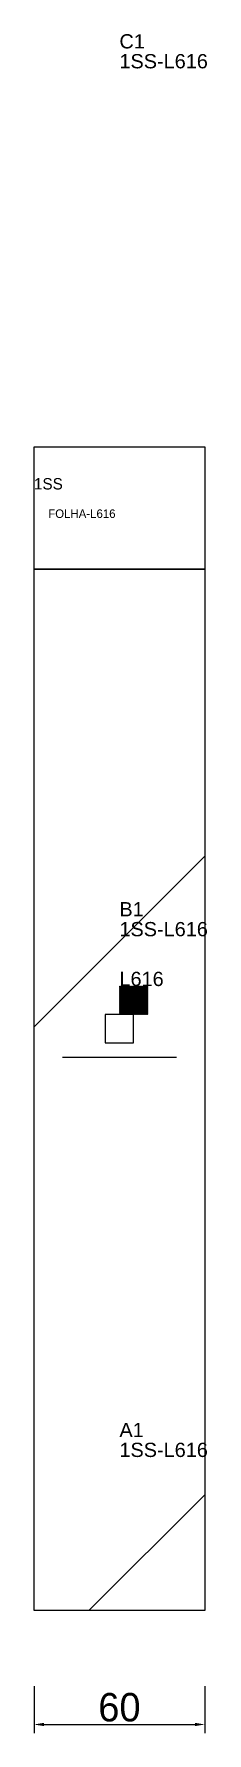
# Model space of a CAD drawing. Header units: metres. Extents: x 222 to 283, y -250 to 347.
import ezdxf

# ---------------------------------------------------------------- set-up
doc = ezdxf.new("R2010")
doc.units = ezdxf.units.M
for name, color, linetype in [('3', 3, 'CONTINUOUS'), ('AUX00', 7, 'CONTINUOUS'), ('COTA', 241, 'CONTINUOUS'), ('FOLHA', 255, 'CONTINUOUS'), ('Hachura', 251, 'CONTINUOUS'), ('NOMENCLATURA', 7, 'CONTINUOUS'), ('Nível', 160, 'CONTINUOUS'), ('Painéis', 200, 'CONTINUOUS'), ('Pilares', 5, 'CONTINUOUS'), ('REAPROVEITAMENTO', 251, 'CONTINUOUS'), ('SARR_2.2x7', 40, 'CONTINUOUS')]:
    doc.layers.add(name, color=color, linetype=linetype)
doc.styles.add('ARIAL', font='Arial.ttf')
doc.styles.add('STR_STANDARD', font='arial.ttf')
doc.dimstyles.new('EZ DXF', dxfattribs={"dimtxt": 10, "dimasz": 3.5, "dimexe": 3, "dimexo": 1.5, "dimgap": 1, "dimtad": 1, "dimdec": 1, "dimdsep": 46, "dimcen": 2.5, "dimazin": 3, "dimtfac": 1, "dimtmove": 0, "dimatfit": 3})

msp = doc.modelspace()

# ---------------------------------------------------------------- hatches: boundary and pattern name
at = {"layer": 'Hachura'}
h = msp.add_hatch(dxfattribs=at)
h.set_pattern_fill('ANSI31', scale=50)
h.paths.add_polyline_path([(222.2, 201.5), (282.2, 201.5), (282.2, -207.5), (222.2, -207.5)])
h = msp.add_hatch(dxfattribs=at)
h.set_pattern_fill('ANSI31', scale=50)
h.paths.add_polyline_path([(222.2, 201.5), (282.2, 201.5), (282.2, -207.5), (222.2, -207.5)])
at = {"layer": 'Reaproveitamento'}
h = msp.add_hatch(dxfattribs=at)
h.set_pattern_fill('SOLID')
h.paths.add_polyline_path([(252.2, 2), (262.2, 2), (262.2, 12), (252.2, 12)])
h = msp.add_hatch(dxfattribs=at)
h.set_pattern_fill('SOLID')
h.paths.add_polyline_path([(252.2, 2), (262.2, 2), (262.2, 12), (252.2, 12)])

# ---------------------------------------------------------------- linework, layer by layer
at = {"layer": '3'}
msp.add_lwpolyline([(222.2, 158.5), (282.2, 158.5)], close=True, dxfattribs=at)
msp.add_lwpolyline([(222.2, 158.5), (282.2, 158.5)], close=True, dxfattribs=at)
at = {"layer": 'Painéis', "color": 200}
for p, q in [((222.2, 201.5), (282.2, 201.5)), ((222.2, -207.5), (222.2, 201.5)), ((222.2, 201.5), (282.2, 201.5)), ((222.2, -207.5), (222.2, 201.5)), ((282.2, 201.5), (282.2, -207.5)), ((282.2, 201.5), (282.2, -207.5)), ((282.2, -207.5), (222.2, -207.5)), ((282.2, -207.5), (222.2, -207.5))]:
    msp.add_line(p, q, dxfattribs=at)
at = {"layer": 'Pilares'}
msp.add_lwpolyline([(247.2, -8), (257.2, -8), (257.2, 2), (247.2, 2)], close=True, dxfattribs=at)
msp.add_lwpolyline([(247.2, -8), (257.2, -8), (257.2, 2), (247.2, 2)], close=True, dxfattribs=at)
at = {"layer": 'SARR_2.2x7'}
msp.add_line((232.2, -13), (272.2, -13), dxfattribs=at)
msp.add_line((232.2, -13), (272.2, -13), dxfattribs=at)

# ---------------------------------------------------------------- texts
at = {"layer": '3', "style": 'STR_STANDARD'}
for s, p in [('C1', (252.2, 341.5)), ('C1', (252.2, 341.5)), ('B1', (252.2, 36.5)), ('B1', (252.2, 36.5)), ('A1', (252.2, -146.5)), ('A1', (252.2, -146.5))]:
    msp.add_text(s, height=5, dxfattribs=at).set_placement(p)
at = {"layer": 'AUX00', "style": 'STR_STANDARD'}
for p in [(252.2, 334.5), (252.2, 334.5), (252.2, 29.5), (252.2, 29.5), (252.2, -153.5), (252.2, -153.5)]:
    msp.add_text('1SS-L616', height=5, dxfattribs=at).set_placement(p)
at = {"layer": 'FOLHA'}
msp.add_text('FOLHA-L616', height=3, dxfattribs=at).set_placement((227.2, 176.5))
msp.add_text('FOLHA-L616', height=3, dxfattribs=at).set_placement((227.2, 176.5))
at = {"layer": 'NOMENCLATURA', "insert": (252.2, 17), "char_height": 5, "attachment_point": 1, "style": 'ARIAL'}
msp.add_mtext('L616', dxfattribs=at)
msp.add_mtext('L616', dxfattribs=at)
at = {"layer": 'Nível'}
msp.add_text('1SS', height=4, dxfattribs=at).set_placement((222.2, 186.5))
msp.add_text('1SS', height=4, dxfattribs=at).set_placement((222.2, 186.5))

# ---------------------------------------------------------------- dimensions: what is measured, and where the dimension line sits
at = {"layer": 'COTA'}
msp.add_linear_dim(base=(222.2, -247.5), p1=(222.2, -232.5), p2=(282.2, -232.5), dimstyle='EZ DXF', dxfattribs=at).render()
msp.add_linear_dim(base=(222.2, -247.5), p1=(222.2, -232.5), p2=(282.2, -232.5), dimstyle='EZ DXF', dxfattribs=at).render()

doc.saveas('drawing.dxf')
